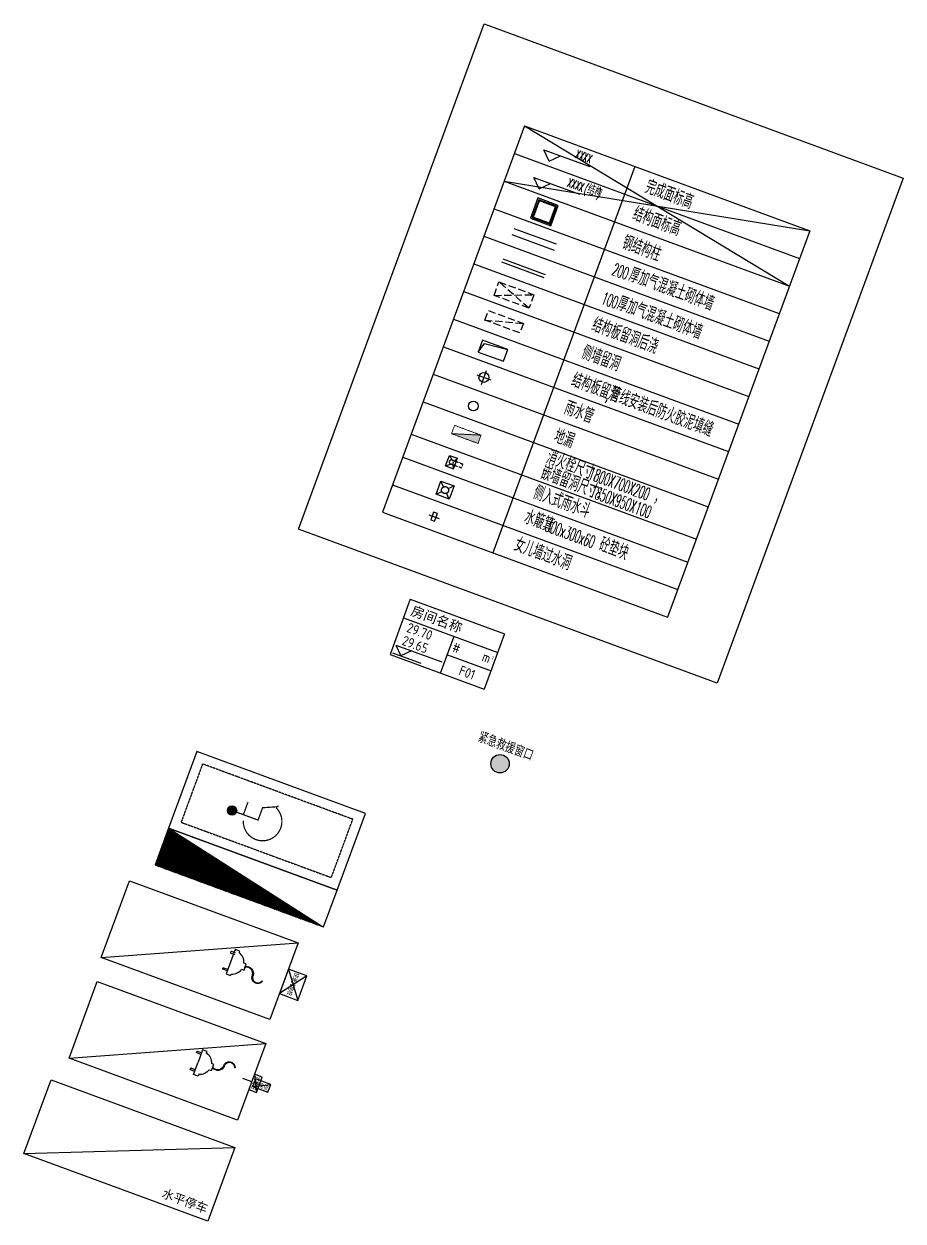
# Model space of a CAD drawing. Extents: x 40587750025 to 40589176181, y 3379490076 to 3381196839.
# Drawn here: x 40587960112 to 40587987024, y 3380814729 to 3380851360 of the extents above; entities that cross this region are included whole.
import ezdxf

# ---------------------------------------------------------------- set-up
doc = ezdxf.new("R2010")
doc.units = 0
doc.header["$LTSCALE"] = 10
for name, pattern in [('__DASH', [0.35, 0.25, -0.1]), ('DASH', [0.35, 0.25, -0.1]), ('DOTE', [2.4200000000000004, 2, -0.2, 0.02, -0.2]), ('STRU-03-COLS-2F~3F$0$DASH', [0.35, 0.25, -0.1])]:
    doc.linetypes.add(name, pattern=pattern)
for name, color, linetype in [('A-AXIS-D', 1, 'Continuous'), ('A-COLU_混凝土构件', 6, 'Continuous'), ('A-FIRE-TEXT', 61, 'Continuous'), ('A-HOLE_洞口', 182, 'Continuous'), ('A-METAL_金属构件', 134, 'Continuous'), ('A-OVER_看线', 252, 'Continuous'), ('A-STAIR', 150, 'Continuous'), ('A-SURF_饰面', 44, 'Continuous'), ('A-TEXT', 61, 'Continuous'), ('A-TEXT-ROOM', 12, 'Continuous'), ('A-建筑提资施工单位', 211, 'Continuous'), ('AD-P-快充', 47, 'Continuous'), ('AD-P-慢充', 1, 'Continuous'), ('AS-WALL', 40, 'Continuous'), ('Car', 108, 'Continuous'), ('Car 无障碍', 1, 'Continuous'), ('CAR 水平停车', 32, 'Continuous'), ('G-BORD_图框', 7, 'Continuous'), ('PUB_TEXT', 7, 'Continuous')]:
    doc.layers.add(name, color=color, linetype=linetype)
doc.layers.add('T', color=5, linetype='Continuous', plot=False)
doc.layers.add('消防', color=1, linetype='DOTE', lineweight=18)
doc.styles.add('_TCH_DIM', font='SIMPLEX', dxfattribs={"width": 0.7, "bigfont": 'GBCBIG'})
doc.styles.add('note_txt', font='arial.ttf', dxfattribs={"width": 0.75})
doc.styles.get("Standard").update_dxf_attribs({"font": 'GBENOR', "width": 0.7, "bigfont": 'GBCBIG'})
doc.styles.add('STYLE1', font='')
doc.styles.add('SZUL_HT', font='')
doc.styles.add('黑体', font='simhei.ttf', dxfattribs={"width": 0.9})
doc.styles.get('STYLE1').set_extended_font_data('SimSun')
doc.styles.get('SZUL_HT').set_extended_font_data('SimHei')

# ---------------------------------------------------------------- blocks, each defined once
blk = doc.blocks.new('room_tag')
at = {"layer": 'A-TEXT-ROOM'}
for p, q in [((0, 0), (0, -1200)), ((0, 0), (2049.999999999767, 0)), ((2050, -5.820766091346741e-11), (2050, -1200.000000000058)), ((0, -400), (2049.999999999767, -400)), ((1100, -1200.000000000058), (1100, -400)), ((1100, -800), (2050, -800)), ((0, -1200), (2049.999999999767, -1200)), ((38.90981108089909, -1148.191949978005), (649.0899648135528, -1148.191949978005)), ((43.54136800067499, -978.4863224932924), (1043.541368000675, -978.4863224932924)), ((43.54136800067499, -978.4863224932924), (213.2469954851549, -1148.191949978005)), ((382.9526229698677, -978.4863224932924), (213.2469954851549, -1148.191949978005))]:
    blk.add_line(p, q, dxfattribs=at)
for s, height, p in [('m', 200, (1789.204749170225, -676.3042148789973)), ('2', 60, (1970.206053392496, -567.9408389516757)), ('2', 60, (1970.206053392496, -567.9408389516757))]:
    blk.add_text(s, height=height, dxfattribs=at).set_placement(p)
at = {"layer": 'A-TEXT-ROOM', "style": '黑体'}
blk.add_attdef('房间名称', (100.6376218260266, -295.2838375449646), '', height=200, dxfattribs=at)
at = {"layer": 'A-TEXT-ROOM', "ltscale": 50}
for tag, p in [('建筑标高', (142.1204159781337, -649.9624781515449)), ('结构标高', (142.1204159781337, -930.9881693366915)), ('面积', (1149.488085297326, -708.8230019326729))]:
    blk.add_attdef(tag, p, '', height=200, dxfattribs=at)
at = {"layer": 'A-TEXT-ROOM'}
blk.add_attdef('地坪做法', (1442.959608072415, -1102.991144892527), '', height=200, dxfattribs=at)
blk = doc.blocks.new('雨水管')
at = {"layer": 'G-BORD_图框'}
for p, q in [((-48.08863347236206, 200.673715499231), (-45.08863347235825, 200.6737154992284)), ((-46.58863347235933, 199.1737154992275), (-46.58863347236269, 202.1737154992292))]:
    blk.add_line(p, q, dxfattribs=at)
blk.add_circle((-46.58863347236183, 200.6737154992297), 1, dxfattribs=at)
blk = doc.blocks.new('xf')
at = {"layer": '消防'}
blk.add_hatch(color=256, dxfattribs=at).paths.add_polyline_path([(425, -9.999999999941792), (425, 240.0000000000582), (-375.0000000001164, -10)])
blk.add_line((-375.0000000001164, -10), (425, 240.0000000000582), dxfattribs=at)
blk.add_lwpolyline([(-375, 240.0000000001164), (425, 240.0000000000582), (425, -9.999999999883585), (-375.0000000001164, -10)], close=True, dxfattribs=at)
blk = doc.blocks.new('700-30')
at = {"layer": 'A-COLU_混凝土构件'}
blk.add_lwpolyline([(700, 700), (0, 700), (0, 0), (700, 0)], close=True, dxfattribs=at)
at = {"layer": 'A-COLU_混凝土构件', "linetype": 'STRU-03-COLS-2F~3F$0$DASH', "ltscale": 0.8}
blk.add_lwpolyline([(670, 670), (30, 670), (30, 30), (670, 30)], close=True, dxfattribs=at)
at = {"layer": 'A-SURF_饰面'}
blk.add_lwpolyline([(750, 750), (-50, 750), (-50, -50), (750, -50)], close=True, dxfattribs=at)
blk = doc.blocks.new('水簸箕')
at = {"layer": 'A-OVER_看线'}
for p, q in [((-35.35533905960619, 35.35533905937336), (-100, 100)), ((100, 100), (35.35533905914053, 35.35533905937336)), ((-35.35533905960619, -35.35533905925695), (-100, -100)), ((100, -100), (35.35533905914053, -35.35533905925695))]:
    blk.add_line(p, q, dxfattribs=at)
blk.add_lwpolyline([(100, -100), (-100, -100), (-100, 100), (100, 100)], close=True, dxfattribs=at)
at = {"layer": 'A-OVER_看线', "linetype": 'DASH', "ltscale": 0.2}
blk.add_circle((0, 0), 50, dxfattribs=at)
blk = doc.blocks.new('外排水管')
at = {"layer": 'A-METAL_金属构件'}
for p, q in [((12865262.99099181, -10364492.26785712), (12865093.27941354, -10364661.96753354)), ((12865262.99099181, -10364492.26785712), (12865253.08589499, -10364643.58865666)), ((12865262.99099181, -10364492.26785712), (12865489.25722703, -10364718.54996148)), ((12865093.27941354, -10364661.96753354), (12865201.94649905, -10364694.72446619)), ((12865093.27941354, -10364661.96753354), (12865319.54564876, -10364888.24963789)), ((12865319.54564876, -10364888.24963789), (12865286.79633726, -10364779.58025533)), ((12865489.25722703, -10364718.54996148), (12865319.54564876, -10364888.24963789)), ((12865489.25722703, -10364718.54996148), (12865337.93573319, -10364728.4444458))]:
    blk.add_line(p, q, dxfattribs=at)
at = {"layer": 'A-METAL_金属构件', "linetype": 'DASH', "ltscale": 3}
blk.add_line((12865022.56129679, -10364874.09708819), (12865107.411135, -10364958.95287732), dxfattribs=at)
blk.add_lwpolyline([(12865022.56129679, -10364874.09708819), (12865253.08589499, -10364643.58865666, -1), (12865337.93573319, -10364728.4444458), (12865107.411135, -10364958.95287732)], format="xyb", dxfattribs=at)
for start, end in [(134.9979908559974, 170.2519513587001), (202.7127452669408, 243.2812574448894), (272.3172994317885, 314.9979908559974)]:
    blk.add_arc((12865295.51081409, -10364686.01655123), 59.99999998603016, start, end, dxfattribs=at)
blk = doc.blocks.new('平面图例')
at = {"layer": 'G-BORD_图框'}
h = blk.add_hatch(dxfattribs=at)
h.set_pattern_fill('ANSI31', color=256, scale=0.3)
h.set_pattern_definition([(44.99999999999999, (-9.86354902353196, 23.91626729688141), (-0.3367596045400932, 0.3367596045400932), [])])
edge = h.paths.add_edge_path()
edge.add_arc((-47.16521446632396, 224.5899827961111), 0.9999999999999998, 0, 360)
at = {"layer": 'A-HOLE_洞口', "linetype": 'DASH', "ltscale": 0.6}
for p, q in [((-43.41176374658971, 247.2317573226346), (-51.01065287447273, 250.1597477635764)), ((-51.01065287447273, 247.2317573226369), (-43.41176374658971, 250.159747763576)), ((-51.01065287447273, 241.8448129137978), (-43.41176374658971, 243.9216763647614))]:
    blk.add_line(p, q, dxfattribs=at)
for points in [[(-51.01065287447273, 247.231757322636), (-51.01065287447273, 250.159747763576), (-43.41176374658971, 250.159747763576), (-43.41176374658971, 247.231757322636)], [(-51.01065287447273, 241.8448129137964), (-51.01065287447273, 243.9216763647614), (-43.41176374658971, 243.9216763647614), (-43.41176374658971, 241.8448129137964)]]:
    blk.add_lwpolyline(points, close=True, dxfattribs=at)
at = {"layer": 'A-HOLE_洞口'}
blk.add_lwpolyline([(-50.07048723767366, 235.2602474260821), (-44.57048723767366, 235.2602474260821), (-44.57048723767366, 237.8529600694073), (-50.07048723767366, 237.8529600694073)], close=True, dxfattribs=at)
blk.add_lwpolyline([(-50.07048723767366, 235.2602474260821), (-49.4694471154653, 237.3489169757227), (-44.57048723767366, 237.8529600694073)], dxfattribs=at)
at = {"layer": 'G-BORD_图框'}
for p, q in [((-57.08934150548157, 281.8313063033806), (4.914420361470548, 281.8313063033806)), ((-57.08934150548157, 281.8313063033806), (-57.08934150548157, 197.8313063033806)), ((-33.11441162194387, 281.8313063033806), (-33.11441162194387, 197.8313063033806)), ((4.914420361470548, 281.8313063033806), (4.914420361470548, 197.8313063033806)), ((-49.89233878916275, 276.8180724259951), (-51.69233878916275, 278.6180724259951)), ((-51.69233878916275, 278.6180724259951), (-41.72502842111135, 278.6180724259951)), ((-49.89233878916275, 276.8180724259951), (-48.09233878916275, 278.6180724259951)), ((-57.08934150548157, 275.8313063033806), (4.914420361470548, 275.8313063033806)), ((-49.89233878916275, 270.8180724259951), (-51.69233878916275, 272.6180724259951)), ((-51.69233878916275, 272.6180724259951), (-41.72502842111135, 272.6180724259951)), ((-49.89233878916275, 270.8180724259951), (-48.09233878916275, 272.6180724259951)), ((-57.08934150548157, 269.8313063033806), (4.914420361470548, 269.8313063033806)), ((-57.08934150548157, 263.8313063033806), (4.914420361470548, 263.8313063033806)), ((-51.91176720053045, 261.4568721697165), (-42.7081081920187, 261.4568721697165)), ((-51.91176719963551, 260.1235388350647), (-42.70810819113103, 260.1235388350647)), ((-57.08934150548157, 257.8313063033806), (4.914420361470548, 257.8313063033806)), ((-51.91176720053045, 254.8132010190852), (-42.7081081920187, 254.8132010190852)), ((-51.91176719963551, 254.1465343517589), (-42.70810819113103, 254.1465343517589)), ((-57.08934150548157, 251.8313063033806), (4.914420361470548, 251.8313063033806)), ((-57.08934150548157, 245.8313063033806), (4.914420361470548, 245.8313063033806)), ((-57.08934150548157, 239.8313063033806), (4.914420361470548, 239.8313063033806)), ((-57.08934150548157, 233.8313063033806), (4.914420361470548, 233.8313063033806)), ((-57.08934150548157, 227.8313063033806), (4.914420361470548, 227.8313063033806)), ((-57.08934150548157, 221.8313063033806), (4.914420361470548, 221.8313063033806)), ((-57.08934150548157, 214.8313063033806), (4.914420361470548, 214.8313063033806)), ((-57.08934150548157, 209.8313063033806), (4.914420361470548, 209.8313063033806)), ((-57.08934150548157, 203.8313063033806), (4.914420361470548, 203.8313063033806)), ((-48.04978914829553, 200.625855094891), (-45.8096940281539, 200.6258550942953)), ((-57.08934150548157, 197.8313063033806), (4.914420361470548, 197.8313063033806))]:
    blk.add_line(p, q, dxfattribs=at)
blk.add_lwpolyline([(-47.29483558030188, 201.4508550947439), (-47.29483558077482, 199.8008550947443), (-46.46985770305764, 199.8008550944214), (-46.46969408012228, 201.4508550944256), (-47.29483558030188, 201.4508550947439)], dxfattribs=at)
blk.add_circle((-47.16521446632396, 224.5899827961111), 0.9999999999999998, dxfattribs=at)
at = {"layer": 'A-COLU_混凝土构件', "xscale": 0.005529600000000003, "yscale": 0.005529600000000003, "zscale": 0.005529600000000003}
blk.add_blockref('700-30', (-49.17383733233146, 264.8249259589943), dxfattribs=at)
at = {"layer": 'G-BORD_图框'}
blk.add_blockref('雨水管', (-0.5765809939621249, 30.12165127431854), dxfattribs=at)
at = {"layer": 'G-BORD_图框', "xscale": 0.007200000000000002, "yscale": 0.007200000000000002, "zscale": 0.007200000000000002}
blk.add_blockref('xf', (-46.70657197111723, 217.8218545956233), dxfattribs=at)
at = {"layer": 'G-BORD_图框'}
for name, p, xscale, yscale, zscale, rotation in [('外排水管', (12687.73686040698, -118055.0030373163), 0.007199999999999998, 0.007199999999999998, 0.007199999999999998, 135.0020091440341), ('水簸箕', (-46.6637389543539, 206.4914957190922), 0.0144, 0.0144, 0.0144, 270)]:
    blk.add_blockref(name, p, dxfattribs=dict(at, xscale=xscale, yscale=yscale, zscale=zscale, rotation=rotation))
at = {"layer": 'G-BORD_图框', "style": '_TCH_DIM'}
for s, height, width, p in [('完成面标高', 3.022222222222223, 0.7, (-29.55272205242363, 277.4587404958138)), ('结构面标高', 3.022222222222223, 0.7, (-30.03332340744964, 271.4171819582002)), ('钢结构柱', 3.022222222222223, 0.7, (-30.01610394462477, 265.1768309334984)), ('200', 2.55, 0.4941176470588236, (-30.05629847352247, 259.4697476055439)), ('厚加气混凝土砌体墙', 3.022222222222223, 0.7, (-26.45629847352247, 259.4697476055439)), ('厚加气混凝土砌体墙', 3.022222222222223, 0.7, (-26.69629847352248, 253.168973399554)), ('100', 2.55, 0.4941176470588236, (-30.05629847352247, 253.168973399554)), ('结构板留洞后浇', 3.022222222222223, 0.7, (-30.05629847352247, 247.2815498951159)), ('侧墙留洞', 3.022222222222223, 0.7, (-30.05629847352247, 241.2735113638018)), ('结构板留洞', 3.022222222222223, 0.7, (-30.05629847352247, 235.2735113638018)), ('管线安装后防火胶泥填缝', 3.022222222222223, 0.7, (-21.75629847352247, 235.2735113638018)), (',', 2.55, 0.4941176470588236, (-22.35629847352247, 235.2735113638018)), ('雨水管', 3.022222222222223, 0.7, (-29.46144842907961, 229.4113801079648)), ('地漏', 3.022222222222223, 0.7, (-29.46144842907961, 223.2904024830827)), ('消火栓尺寸：', 3.022222222222223, 0.7, (-29.41948297823546, 218.718991373335)), ('1800X700X200', 2.55, 0.4941176470588236, (-20.17948297823546, 218.718991373335)), ('，', 3.022222222222223, 0.7, (-6.019482978235466, 218.718991373335)), ('嵌墙留洞尺寸：', 3.022222222222223, 0.7, (-29.41948297823546, 215.3873379152506)), ('1850X950X100', 2.55, 0.4941176470588236, (-18.63948297823546, 215.3873379152506)), ('侧入式雨水斗', 3.022222222222223, 0.7, (-29.4523119966907, 211.0502395794697)), ('水簸箕', 3.022222222222223, 0.7, (-29.4523119966907, 205.7065908068589)), ('300x300x60', 2.55, 0.4941176470588236, (-24.8323119966907, 205.7065908068589)), ('砼垫块', 3.022222222222223, 0.7, (-13.1923119966907, 205.7065908068589)), ('女儿墙过水洞', 3.022222222222223, 0.7, (-29.4523119966907, 199.7336184086507))]:
    blk.add_text(s, height=height, dxfattribs=dict(at, width=width)).set_placement(p)
at = {"layer": 'G-BORD_图框', "color": 7, "style": '_TCH_DIM', "width": 0.4941176470588236}
blk.add_text('XXXX', height=1.785, dxfattribs=at).set_placement((-44.77302842112528, 273.2480724259951))
at = {"layer": 'PUB_TEXT', "style": '_TCH_DIM'}
for s, height, width, p in [('XXXX', 1.785, 0.4941176470588236, (-45.26502842111135, 279.2480724259951)), ('(', 1.785, 0.4941176470588236, (-41.12502842111135, 273.2480724259951)), ('结构', 2.115555555555556, 0.7, (-40.53702842111135, 273.2480724259951)), (')', 1.785, 0.4941176470588236, (-38.38102842111135, 273.2480724259951))]:
    blk.add_text(s, height=height, dxfattribs=dict(at, width=width)).set_placement(p)
blk = doc.blocks.new('A$C10711624')
at = {"extrusion": (3.134021904840889e-20, -1.664658296498927e-06, 0.9999999999986144)}
h = blk.add_hatch(dxfattribs=at)
h.set_pattern_fill('ANSI31', color=256, scale=100, angle=-179.9999999999949)
h.set_pattern_definition([(225.0000000000051, (3800.007419287693, 5500.006425840314), (112.2532015133746, -112.2532015133545), [])])
h.paths.add_polyline_path([(1200.007419167086, 500.0064266760751), (1200.007419167086, 6000.006425846401), (0.007419226691126823, 6000.006425853851), (0.007419107481837273, 500.0064266760751)])
at = {"extrusion": (3.13402190484087e-20, -1.664658296498927e-06, 0.9999999999986144)}
h = blk.add_hatch(color=256, dxfattribs=at)
edge = h.paths.add_edge_path()
edge.add_arc((2375.417937817052, 4361.973326195031), 142.5068755969405, 270, 630)
at = {"extrusion": (3.102258169318817e-20, -1.664658296498927e-06, 0.9999999999986144)}
for points in [[(1200.007419167086, 500.0064266760752), (1200.007419167086, 6000.006425846402), (0.007419226691126823, 6000.006425853852), (0.007419107481837273, 500.0064266760752)], [(3700.007419167086, 500.0064266798005), (3700.007419167086, 6000.006425850127), (1200.007419167086, 6000.006425846402), (1200.007419167086, 500.0064266760752)]]:
    blk.add_lwpolyline(points, close=True, dxfattribs=at)
at = {"extrusion": (3.102258169318817e-20, -1.664658296498927e-06, 0.9999999999986144), "const_width": 37.49999999999998}
for points in [[(2375.420530080795, 4266.588223728888), (2375.441022336483, 3512.625412534414), (2777.793970346451, 3512.640425152568), (2969.436802983284, 3085.194018999411), (3005.555261850357, 3085.19771862991)], [(2375.427981853485, 3992.420153154683), (2791.261956214905, 3992.432474503916)]]:
    blk.add_lwpolyline(points, dxfattribs=at)
blk.add_lwpolyline([(2203.362415611744, 3930.752950630222, 1.547199659181741), (2923.838705956936, 3129.742450060216)], format="xyb", dxfattribs=at)
blk.add_circle((2375.417937815189, 4361.973326195497), 142.5068755969404)
at = {"layer": 'Defpoints', "color": 250, "linetype": 'DASH', "extrusion": (3.102258169318817e-20, -1.664658296498927e-06, 0.9999999999986144)}
blk.add_lwpolyline([(3400.007419286296, 800.0064266629867), (3400.007419286296, 5700.006425822237), (1500.007419226691, 5700.006425833413), (1500.007419286296, 800.0064266518108)], close=True, dxfattribs=at)
blk = doc.blocks.new('naorng')
at = {"color": 0}
blk.add_lwpolyline([(2457226.364924236, 4667704.624202413), (2462726.364924236, 4667704.624202413), (2462726.364924236, 4665204.624202413), (2457226.364924236, 4665204.624202413)], close=True, dxfattribs=at)
blk.add_lwpolyline([(2457226.364924236, 4665204.624202413), (2462726.364924236, 4667704.624202413)])
blk = doc.blocks.new('gfctuc')
blk.add_lwpolyline([(2035210, 4060000), (2035210, 4059500), (2035460, 4059500), (2035460, 4060000)], close=True)
blk.add_lwpolyline([(2035210, 4060000), (2035460, 4059500)])
at = {"layer": 'A-FIRE-TEXT', "style": 'note_txt', "width": 0.75}
blk.add_text('充电桩', height=139.1772151898734, rotation=270, dxfattribs=at).set_placement((2035259.942341931, 4059972.67247209))
blk = doc.blocks.new('AD-P-B01-B04$0$AD-PMDT-B1F$0$sdftr')
at = {"color": 0}
for p, q in [((-63179.66820573807, -35533.68236541748), (-63179.66820430756, -35513.68236541748)), ((-63029.66820287704, -35498.68238067627), (-63164.66820287704, -35498.68236541748)), ((-62879.66819572449, -35398.68238830566), (-63029.66819524765, -35398.68238067627)), ((-63029.66819524765, -35398.68238067627), (-63029.66822576523, -35798.68238067627)), ((-62879.66819953918, -35450.44548034668), (-62879.66819572449, -35398.68238830566)), ((-63029.66820669174, -35548.68238067627), (-63164.66820669174, -35548.68236541748)), ((-63029.66819524765, -36198.68238067627), (-63029.66822576523, -35798.68238067627)), ((-62631.43132638931, -35698.68235015869), (-62554.6682343483, -35698.6823425293)), ((-62554.6682343483, -35698.6823425293), (-62554.66821861267, -35898.6823425293)), ((-61279.66822099686, -35798.68238067627), (-61567.85486793518, -35798.68238067627)), ((-63179.66820573807, -36063.68238830566), (-63179.66820430756, -36083.68238830566)), ((-63029.66820669174, -36048.68238067627), (-63164.66820669174, -36048.68238830566)), ((-63029.66820287704, -36098.68238067627), (-63164.66820287704, -36098.68238830566)), ((-62879.66819572449, -36198.68236541748), (-63029.66819524765, -36198.68238067627)), ((-62879.66819953918, -36146.91927337646), (-62879.66819572449, -36198.68236541748)), ((-62554.66821861267, -35898.6823425293), (-62631.43131160736, -35898.68235015869)), ((-61903.29194688797, -36025.89001464844), (-61922.4681019783, -36020.20890045166))]:
    blk.add_line(p, q, dxfattribs=at)
for centre, radius, start, end in [((-63164.66820573807, -35513.68236541748), 14.99999983901487, 89.9994481207151, 179.9994487804537), ((-62979.6682267189, -35798.68238067627), 362.3105625749882, 16.02198612476414, 73.97801164851737), ((-63164.66820573807, -35533.68236541748), 14.99999983901487, 179.999448780454, 270.0005518792849), ((-62446.55021762848, -35969.03827667236), 211.7687965552811, 4.050402696118208, 120.7003111546453), ((-62446.55021762848, -35969.03827667236), 191.7687965552811, 4.615471466981901, 124.3185581620063), ((-63164.66820573807, -36063.68238830566), 14.99999983901487, 89.9994481207151, 179.9994487804623), ((-63164.66820573807, -36083.68238830566), 14.99999983901487, 179.9994487804626, 270.0005518792849), ((-62979.6682267189, -35798.68237304688), 362.3105625749882, 286.0219884239605, 343.9780126323384), ((-62076.24815130234, -35974.6501159668), 180.3867392073174, 173.3008811960428, 343.4975827951577), ((-62076.24815130234, -35974.6501159668), 160.3867392073174, 172.6314133079396, 343.4975850111159)]:
    blk.add_arc(centre, radius, start, end, dxfattribs=at)
at = {"xscale": -1, "rotation": 179.884104689103}
blk.add_blockref('gfctuc', (-2088273.631606102, 4028059.740234375), dxfattribs=at)
blk = doc.blocks.new('AD-P-B01-B04$0$A$C37F22457')
at = {"color": 0}
for p, q in [((49.91817067842931, 744.6584568293765), (-549.9999102484435, 1544.658456872217)), ((-549.9999102400616, 744.6584567977116), (50.00948912091553, 1544.658456784673))]:
    blk.add_line(p, q, dxfattribs=at)
blk.add_lwpolyline([(-549.9999102400616, 744.6584567977116), (50.00018360000104, 744.658456784673), (50.00018365867436, 1544.658456814475), (-549.999910293147, 1544.658456872217)], close=True, dxfattribs=at)
for points in [[(1319.236146206502, 1156.629413856193), (1319.236146266107, 1132.924969477579, -0.558021910842116), (999.8782876301557, 1300.056242701598, 0.9233081826366873), (687.0360393393785, 1366.18495996017), (667.8598846811801, 1371.866077166982, -0.9179113376438367), (1019.971222447231, 1299.583059233613, 0.5756241903763786)], [(1794.236146199517, 744.6583543559536), (1794.236146206036, 1544.658354370855), (1644.236146198586, 1544.658354429994), (1644.236146168783, 1492.895261882339, 0.2584128384235754), (1395.999238731805, 1244.658354355022), (1319.236146213952, 1244.658354340121), (1319.236146236304, 1044.658354399726), (1395.999238702003, 1044.658354369923, 0.2584128384463303), (1644.23614623677, 796.4214468882419), (1644.236146214418, 744.6583543852903), (1794.236146199517, 744.6583543559536)]]:
    blk.add_lwpolyline(points, format="xyb", close=True, dxfattribs=at)
for points in [[(1794.236146235839, 1444.658354341052), (1929.236146213487, 1444.658354415558, -0.4142135623886822), (1944.236146228388, 1429.658354430459), (1944.236146213487, 1409.658354341052, -0.4142135623876433), (1929.236146213487, 1394.658354355954), (1794.236146168783, 1394.658354370855)], [(1744.236146206968, 844.6583543405868), (1879.236146221869, 844.6583544304594, 0.4142135623886822), (1894.236146214418, 859.6583543708548), (1894.236146169715, 879.658354296349, 0.4142135623876433), (1879.236146199517, 894.6583544453606), (1744.236146199517, 894.6583543405868)]]:
    blk.add_lwpolyline(points, format="xyb", dxfattribs=at)
at = {"layer": 'A-FIRE-TEXT', "style": 'note_txt', "width": 0.75}
blk.add_text('快速充电桩', height=139.1772151898734, rotation=90, dxfattribs=at).set_placement((-169.942158210557, 768.2170048411936))
blk = doc.blocks.new('水平停车位')
at = {"ltscale": 10}
blk.add_lwpolyline([(4849.999999999302, -2100), (-1150.000000000698, -2099.999999999534), (-1150.000000030035, 300.0000000004657), (4849.999999969965, 300)], close=True, dxfattribs=at)
blk.add_lwpolyline([(-1150.000000000698, -2099.999999999534), (4849.999999969965, 300)])
at = {"ltscale": 10, "style": 'SZUL_HT'}
blk.add_text('水平停车', height=267.3819742489271, dxfattribs=at).set_placement((3250.000000001863, -1900.000000000466))
blk = doc.blocks.new('A$C3E36213B')
at = {"ltscale": 0.5}
h = blk.add_hatch(color=10, dxfattribs=at)
h.dxf.hatch_style = 1
h.paths.add_polyline_path([(750, -78.61551157291979, 1), (-2250.595583402552, -78.61551157291979, 1)])
blk.add_circle((-750.2977917012759, -78.61551157291979), 1500.297791701239, dxfattribs=at)
at = {"layer": 'A-AXIS-D', "linetype": 'Continuous', "style": 'STYLE1', "width": 0.7}
blk.add_text('紧急救援窗口', height=1600, dxfattribs=at).set_placement((-5568.113268008456, 2226.305559811182))
blk = doc.blocks.new('00总图-C')
at = {"layer": 'AS-WALL', "color": 8}
for points in [[(40587975437.82681, 3380848241.348169), (40587983544.78278, 3380843340.55632)], [(40587974816.28248, 3380846552.063512), (40587984166.3271, 3380845029.840977)]]:
    blk.add_lwpolyline(points, dxfattribs=at)
at = {"layer": 'T', "color": 8}
blk.add_lwpolyline([(40587974203.89521, 3380851360.300957), (40587987023.505, 3380846643.537756), (40587981335.94569, 3380831185.417886), (40587968516.3359, 3380835902.181087)], close=True, dxfattribs=at)
at = {"layer": 'A-STAIR', "color": 8, "rotation": 69.79974336466138}
blk.add_blockref('gfctuc', (40591074625.22578, 3377506887.456115), dxfattribs=at)
at = {"layer": 'A-TEXT', "color": 8, "linetype": '__DASH', "ltscale": 0.5, "xscale": 0.1875, "yscale": 0.1875, "zscale": 0.1875, "rotation": 339.7997433646614}
blk.add_blockref('A$C3E36213B', (40587974823.81497, 3380828686.447288), dxfattribs=at)
at = {"layer": 'A-TEXT-ROOM', "color": 8, "xscale": 1.5, "yscale": 1.5, "zscale": 1.5, "rotation": 339.7997433646614}
blk.add_blockref('room_tag', (40587971939.16019, 3380833755.244526), dxfattribs=at).add_auto_attribs({'房间名称': '房间名称', '面积': '#', '建筑标高': '29.70', '结构标高': '29.65', '地坪做法': 'F01'})
at = {"layer": 'AD-P-快充', "color": 8, "linetype": 'ByBlock', "rotation": 159.7997433646614}
blk.add_blockref('AD-P-B01-B04$0$A$C37F22457', (40587968516.34073, 3380823122.226573), dxfattribs=at)
at = {"layer": 'AD-P-慢充', "color": 8, "xscale": -1, "rotation": 159.7997433646614}
blk.add_blockref('AD-P-B01-B04$0$AD-PMDT-B1F$0$sdftr', (40588012234.60751, 3380764230.521319), dxfattribs=at)
at = {"layer": 'Car', "color": 8, "rotation": 339.7997433646614}
for p in [(40584045488.46769, 3377293022.68189), (40584044499.83727, 3377289944.738598)]:
    blk.add_blockref('naorng', p, dxfattribs=at)
at = {"layer": 'Car 无障碍', "color": 8, "extrusion": (-1.827545512049378e-06, 6.724151175445259e-07, 0.999999999998104), "rotation": 69.79974336469661}
blk.add_blockref('A$C10711624', (40587969754.94616, 3380823556.608852, -71903.04509978805), dxfattribs=at)
at = {"layer": 'CAR 水平停车', "color": 8, "rotation": 339.7997433646614}
blk.add_blockref('水平停车位', (40587961916.01814, 3380818374.659524), dxfattribs=at)
at = {"layer": 'G-BORD_图框', "color": 8, "xscale": 150, "yscale": 150, "zscale": 150, "rotation": 339.7997433646614}
blk.add_blockref('平面图例', (40587968876.95177, 3380805609.943351), dxfattribs=at)

msp = doc.modelspace()

# ---------------------------------------------------------------- block references
at = {"layer": 'A-建筑提资施工单位'}
msp.add_blockref('00总图-C', (0, 0), dxfattribs=at)

doc.saveas('drawing.dxf')
